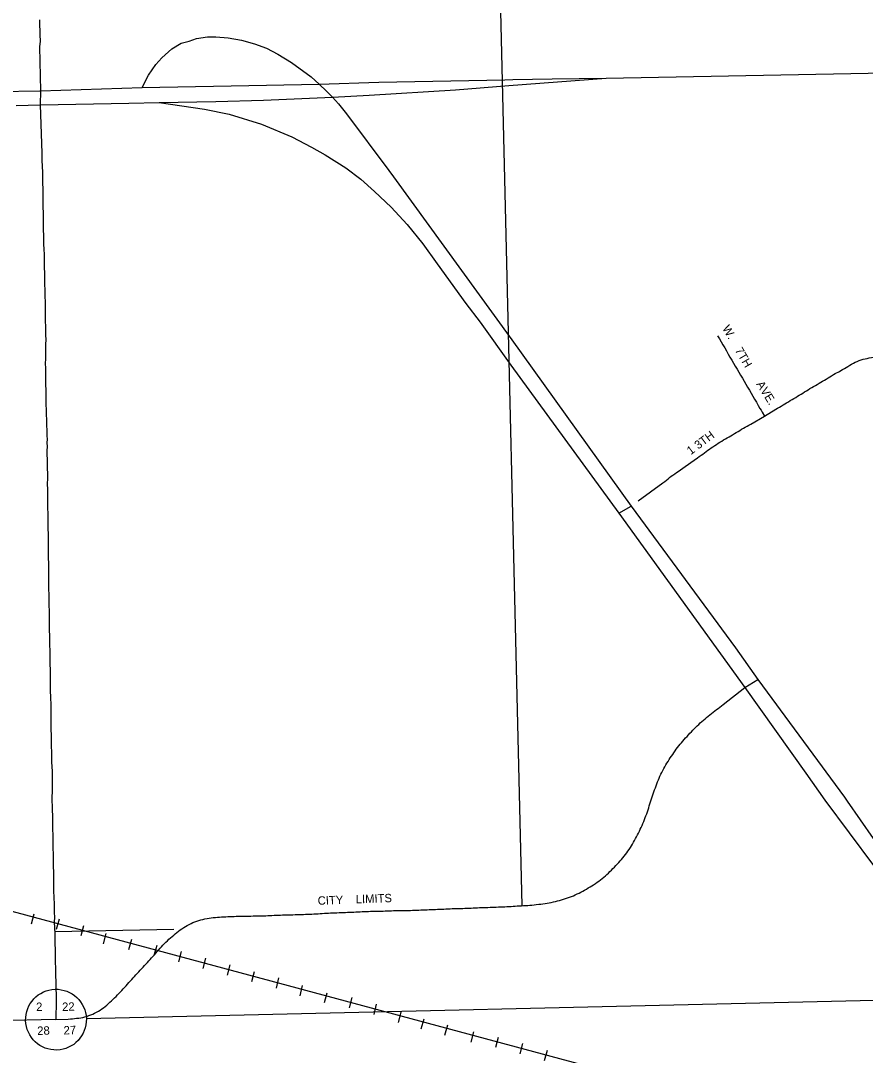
# Model space of a CAD drawing. Extents: x 2204114 to 2230821, y 16088589 to 16113844.
# Drawn here: x 2208251 to 2213081, y 16104711 to 16110627 of the extents above; entities that cross this region are included whole.
import ezdxf

# ---------------------------------------------------------------- set-up
doc = ezdxf.new("R2010")
doc.units = 0
for name, color, linetype in [('L11', 7, 'Continuous'), ('L2', 7, 'Continuous'), ('L3', 7, 'Continuous'), ('L5', 7, 'Continuous'), ('L8', 7, 'Continuous'), ('L9', 7, 'Continuous')]:
    doc.layers.add(name, color=color, linetype=linetype)

msp = doc.modelspace()

# ---------------------------------------------------------------- linework, layer by layer
at = {"layer": 'L11'}
for p, q in [((2208312.9, 16105462.4), (2208329.1, 16105521.2)), ((2208456.4, 16105432.5), (2208472.6, 16105491.2)), ((2208596, 16105396.3), (2208612.3, 16105453.1)), ((2208724, 16105349.8), (2208740.2, 16105408.6)), ((2208869.5, 16105315.8), (2208885.8, 16105374.6)), ((2209015.1, 16105283.9), (2209031.4, 16105340.7)), ((2209154.8, 16105245.8), (2209171, 16105304.6)), ((2209294.4, 16105207.6), (2209310.7, 16105266.4)), ((2209434.1, 16105169.5), (2209448.3, 16105228.3)), ((2209573.7, 16105133.4), (2209588, 16105190.1)), ((2209713.3, 16105095.3), (2209727.6, 16105154)), ((2209849.1, 16105051), (2209863.4, 16105109.7)), ((2209988.8, 16105012.9), (2210003.1, 16105069.6)), ((2210132.1, 16104982.9), (2210146.4, 16105041.7)), ((2210271.7, 16104944.8), (2210286, 16105003.5)), ((2210411.6, 16104898.7), (2210425.8, 16104957.4)), ((2210541.1, 16104862.3), (2210557.4, 16104919.1)), ((2210676.6, 16104826.1), (2210692.8, 16104884.9)), ((2210826.2, 16104786.3), (2210842.5, 16104845)), ((2210967.5, 16104758.3), (2210983.8, 16104815)), ((2211107, 16104720.2), (2211123.3, 16104779)), ((2211246.5, 16104682.1), (2211262.8, 16104740.9))]:
    msp.add_line(p, q, dxfattribs=at)
msp.add_lwpolyline([(2206646.3, 16105952.9), (2229797, 16099726.6)], dxfattribs=at)
at = {"layer": 'L2'}
for p, q in [((2211119, 16105568.5), (2210994.6, 16110797.8)), ((2209127.3, 16105430.3), (2208445.5, 16105418.1))]:
    msp.add_line(p, q, dxfattribs=at)
at = {"layer": 'L3'}
for p, q in [((2211020.1, 16110289.8), (2211064.4, 16110290.6)), ((2211043.1, 16110255.8), (2211599.2, 16110299.1)), ((2208363.8, 16110225.3), (2208363.4, 16110145.5)), ((2208870.1, 16110155.5), (2209043.4, 16110159.1)), ((2210383.4, 16109734.5), (2211059.5, 16108802.1)), ((2211671.4, 16107810.6), (2211742.6, 16107852.2))]:
    msp.add_line(p, q, dxfattribs=at)
for points in [[(2208359, 16110631.8), (2208359.1, 16110600.3), (2208359.8, 16110571.7), (2208359.9, 16110546.9), (2208362, 16110510.4), (2208359.5, 16110476.9), (2208363.8, 16110225.3), (2208363.8, 16110223.3)], [(2208944.9, 16110245.8), (2208981.4, 16110314.9), (2209024.4, 16110377.4), (2209058.7, 16110415.3), (2209114.9, 16110467), (2209169, 16110498.5), (2209213.7, 16110510.3), (2209255.5, 16110524.8), (2209319.5, 16110534.1)], [(2209319.5, 16110534.1), (2209366.5, 16110535.7), (2209438.3, 16110529.5), (2209513.3, 16110515.6), (2209588.9, 16110494.8), (2209656.6, 16110470), (2209721.6, 16110434.9), (2209799.8, 16110388), (2209911.8, 16110306), (2209958.5, 16110264.4)], [(2211599.2, 16110299.1), (2213696.7, 16110337.7), (2215699.1, 16110375.5)], [(2207873.6, 16110218.3), (2208360, 16110225.3), (2208363.8, 16110225.3), (2208944.9, 16110245.8)], [(2208944.9, 16110245.8), (2209454, 16110254.4), (2209958.5, 16110264.4)], [(2209958.5, 16110264.4), (2210299.2, 16110275.4), (2211020.1, 16110289.8)], [(2209958.5, 16110264.4), (2209999.6, 16110224.2), (2210034.4, 16110188.9)], [(2210034.4, 16110188.9), (2210244, 16110200.6), (2210737.7, 16110231.9), (2211043.1, 16110255.8)], [(2211064.4, 16110290.6), (2211289.5, 16110295.1), (2211599.2, 16110299.1)], [(2209043.4, 16110159.1), (2209367.6, 16110164.2), (2209639.3, 16110173.3), (2210034.4, 16110188.9)], [(2210034.4, 16110188.9), (2210069.3, 16110151.1), (2210114.1, 16110093.6), (2210357.1, 16109770.7), (2210383.4, 16109734.5)], [(2208225.7, 16110142.4), (2208363.4, 16110145.1), (2208364.8, 16110145.2), (2208870.1, 16110155.5)], [(2209043.4, 16110159.1), (2209302.4, 16110121.6), (2209443, 16110092), (2209628.3, 16110036.2), (2209802.3, 16109963.8), (2209913.4, 16109904.5), (2209993, 16109860.7), (2210110.2, 16109785.7), (2210195.8, 16109720.7), (2210274.3, 16109649.8), (2210369.6, 16109560.7), (2210460.2, 16109462.2), (2210549.9, 16109350.6), (2210632, 16109236), (2210796.2, 16109010.7), (2210878, 16108902.6), (2211054, 16108658.2)], [(2212236.5, 16108824.6), (2212246.2, 16108807.7), (2212256.5, 16108790.4), (2212266.6, 16108773.1), (2212276.6, 16108755.9), (2212286.6, 16108738.6), (2212296.9, 16108721.3), (2212306.9, 16108704.1), (2212317, 16108686.8), (2212327, 16108669.5), (2212337.3, 16108652.2), (2212347.3, 16108635), (2212357.3, 16108617.8), (2212367.4, 16108600.5), (2212377.7, 16108583.2), (2212387.7, 16108565.9), (2212397.7, 16108548.6), (2212407.8, 16108531.5), (2212417.8, 16108514.1), (2212428.1, 16108496.9), (2212438.1, 16108479.6), (2212448.1, 16108462.3), (2212458.2, 16108445.1), (2212468.4, 16108427.8), (2212478.5, 16108410.6), (2212484.6, 16108399.9), (2212491.4, 16108388.4), (2212504.2, 16108366.5)], [(2211059.5, 16108802.1), (2211742.6, 16107852.2), (2212338.1, 16107041.5), (2212466.5, 16106860.9), (2212960.9, 16106186.6)], [(2212932.4, 16108622.1), (2212940.2, 16108626.8), (2212950.6, 16108633.2), (2212960.9, 16108639.2), (2212971.5, 16108644.8), (2212981.8, 16108650.7), (2212992.1, 16108656.9), (2213002.4, 16108663), (2213013, 16108668.7), (2213023.6, 16108674), (2213034.6, 16108678.8), (2213046, 16108683.2), (2213057.2, 16108687.2), (2213068.5, 16108690.9), (2213080.3, 16108693.8), (2213092.1, 16108696.4), (2213103.6, 16108699), (2213115.7, 16108701.2), (2213127.5, 16108702.6), (2213139.5, 16108703.6), (2213151.5, 16108704.5), (2213175.5, 16108705), (2213319.3, 16108709.2), (2213649.6, 16108714.5)], [(2211054, 16108658.2), (2211671.4, 16107810.6), (2212391.9, 16106814), (2212740, 16106324.7)], [(2212504.2, 16108366.5), (2212569.4, 16108405.6), (2212579.5, 16108411.9), (2212589.8, 16108418), (2212600.4, 16108423.9), (2212610.7, 16108429.8), (2212621, 16108435.8), (2212631.1, 16108442.1), (2212641.2, 16108448.7), (2212651.5, 16108455), (2212662.1, 16108460.7), (2212672.7, 16108466.3), (2212682.8, 16108472.6), (2212692.9, 16108479.4), (2212702.9, 16108485.9), (2212713.3, 16108492.1), (2212723.3, 16108498.3), (2212733.9, 16108504.5), (2212744, 16108510.8), (2212754.1, 16108517), (2212764.4, 16108523.2), (2212774.7, 16108529.3), (2212785.3, 16108535.4), (2212795.6, 16108541.3), (2212806, 16108547.5), (2212816, 16108553.8), (2212826.4, 16108560.2), (2212836.5, 16108566.2), (2212847, 16108572.1), (2212857.4, 16108578.1), (2212867.7, 16108584.3), (2212878, 16108590.6), (2212888.1, 16108597), (2212898.4, 16108603.3), (2212908.8, 16108609.4), (2212932.4, 16108622.1)], [(2212050, 16108077.9), (2212102.4, 16108114.2), (2212121.9, 16108128.4), (2212131.5, 16108135.5), (2212141.3, 16108142.6), (2212151.1, 16108149.5), (2212161, 16108156.4), (2212170.6, 16108163.5), (2212179.9, 16108170.8), (2212189.8, 16108178), (2212199.6, 16108184.7), (2212209.7, 16108191), (2212220, 16108197.4), (2212230.1, 16108204), (2212239.9, 16108210.7), (2212249.8, 16108217.2), (2212260.1, 16108223.7), (2212270.2, 16108230), (2212280.5, 16108236.1), (2212291.1, 16108242.1), (2212301.4, 16108248), (2212311.7, 16108254), (2212322.3, 16108259.9), (2212332.6, 16108266), (2212343, 16108272.3), (2212353, 16108278.7), (2212363.4, 16108284.8), (2212373.7, 16108290.8), (2212384, 16108296.8), (2212394.4, 16108302.7), (2212404.9, 16108308.5), (2212415.5, 16108314.2), (2212426.1, 16108319.8), (2212504.2, 16108366.5)], [(2211782.8, 16107881.8), (2211923.8, 16107985.6), (2211933.6, 16107992.3), (2211943.5, 16107999.4), (2211952.8, 16108007), (2211961.9, 16108014.5), (2211971.5, 16108021.9), (2211981.1, 16108029.1), (2211990.7, 16108036.1), (2212000.5, 16108043.1), (2212010.1, 16108050.3), (2212050, 16108077.9)], [(2212740, 16106324.7), (2212850.2, 16106170), (2213128, 16105796.7), (2213283.5, 16105585.4)], [(2212960.9, 16106186.6), (2212977, 16106164.7), (2213200.9, 16105843.6), (2213316.4, 16105691.4)]]:
    msp.add_lwpolyline(points, dxfattribs=at)
at = {"layer": 'L5'}
msp.add_line((2208453, 16104915.4), (2206607.4, 16104874.9), dxfattribs=at)
for points in [[(2208363.4, 16110145.5), (2208363.4, 16110145.1), (2208372.4, 16109869.9), (2208372.9, 16109850), (2208372.9, 16109831.4), (2208374.1, 16109791.1), (2208375, 16109763.2), (2208375.9, 16109731.7), (2208376.6, 16109713.1), (2208376.4, 16109693.2), (2208376.8, 16109671.6), (2208377, 16109647.7), (2208376.9, 16109620.8), (2208378.1, 16109591.8), (2208378.4, 16109561.2), (2208379, 16109527.9), (2208379.8, 16109493), (2208379.9, 16109458.7), (2208380, 16109427.8), (2208380.7, 16109403.2), (2208381.7, 16109368), (2208382.2, 16109347), (2208383.4, 16109323.2), (2208384.5, 16109288.6), (2208385, 16109266.9), (2208385.6, 16109242.1), (2208386.3, 16109214.6), (2208386.7, 16109185.6), (2208388, 16109154.6), (2208387.9, 16109120.9), (2208388.4, 16109086.3), (2208389.5, 16109051.6), (2208390.3, 16109017.6), (2208390.6, 16108984.5), (2208390.5, 16108953.6), (2208391.1, 16108926.9), (2208391.9, 16108904.2), (2208392.1, 16108885), (2208392.1, 16108866.6), (2208393.2, 16108833.9), (2208394, 16108798.6), (2208392.8, 16108780.4), (2208392.6, 16108744.8), (2208392.3, 16108725.1), (2208392.2, 16108697.5), (2208392, 16108663.2), (2208392.8, 16108643.5), (2208392.3, 16108624), (2208393, 16108603.8), (2208393.3, 16108583.3), (2208393.3, 16108562), (2208393.7, 16108540.8), (2208394.2, 16108520), (2208394.7, 16108500.7), (2208394.8, 16108463.2), (2208394.6, 16108428), (2208396.8, 16108406.4), (2208397.4, 16108377.5), (2208398.5, 16108343.6), (2208399.3, 16108308.3), (2208400.6, 16108290), (2208401.1, 16108271.4), (2208401.1, 16108253.1), (2208401.6, 16108233.8), (2208401.3, 16108212.9), (2208401.8, 16108191.7), (2208401, 16108168.3), (2208401.2, 16108144.8), (2208401.9, 16108119.6), (2208402.5, 16108092.7), (2208403.2, 16108066.2), (2208403.6, 16108038), (2208403.5, 16108009), (2208403.4, 16107978.6), (2208403.5, 16107946.7), (2208404.3, 16107913.2), (2208404.3, 16107879), (2208405.1, 16107842.9), (2208405.4, 16107805.5), (2208406.2, 16107767.8), (2208406.7, 16107728), (2208407.4, 16107687.5), (2208407.6, 16107646.3), (2208407.9, 16107604.5), (2208408.3, 16107562.5), (2208409.5, 16107518.6), (2208410.2, 16107475.1), (2208410.6, 16107429.8), (2208410.8, 16107384.7), (2208411.7, 16107337.9), (2208412.9, 16107291.6), (2208413, 16107244.3), (2208414.2, 16107197), (2208414.8, 16107149.1), (2208415.7, 16107102.4), (2208416.2, 16107060.3), (2208417.5, 16107022.4), (2208417.8, 16106986.2), (2208418.5, 16106950), (2208419.3, 16106912.9)], [(2208419.3, 16106912.9), (2208419.6, 16106875.5), (2208420.1, 16106836.8), (2208420.4, 16106797.5), (2208421.4, 16106756.8), (2208422.8, 16106714.6), (2208423.3, 16106671.3), (2208424, 16106627.2), (2208424.4, 16106581.3), (2208425, 16106534.7), (2208425.9, 16106486.8), (2208426.5, 16106437.4), (2208427.7, 16106386.9), (2208430.2, 16106335.3), (2208430.6, 16106282.7), (2208431.4, 16106230.1), (2208429.8, 16106177.8), (2208431.6, 16106123.6), (2208433.4, 16106068.8), (2208433.9, 16106014.6), (2208434.5, 16105960.2), (2208435, 16105905.8), (2208435.9, 16105852.4), (2208437.5, 16105799.9), (2208437.8, 16105749), (2208439.2, 16105699.8), (2208439.6, 16105653.4), (2208441.1, 16105612.7), (2208441.6, 16105577.3), (2208442.3, 16105547.8), (2208442.2, 16105523.3), (2208443.5, 16105504.6), (2208443.3, 16105469.6), (2208444.2, 16105443.8), (2208445.4, 16105403.8), (2208446.1, 16105378), (2208446.7, 16105348.5), (2208447.3, 16105316.3), (2208448.4, 16105282.1), (2208448.4, 16105246.4), (2208449.9, 16105208), (2208451, 16105169.5), (2208451.5, 16105130.5), (2208452, 16105093.2), (2208453.3, 16105057.1), (2208453.6, 16105023.1), (2208453, 16104915.4)], [(2211743.7, 16105908.8), (2211750.1, 16105919), (2211756.2, 16105929.3), (2211761.8, 16105939.8), (2211767.5, 16105950.4), (2211773.1, 16105961.1), (2211778.5, 16105971.7), (2211783.9, 16105982.5), (2211789, 16105993.3), (2211794.1, 16106004.1), (2211799.3, 16106014.9), (2211804.4, 16106025.9), (2211809.1, 16106036.9), (2211813.7, 16106048), (2211817.9, 16106059.2), (2211822.2, 16106070.4), (2211826.4, 16106081.6), (2211830.8, 16106092.9), (2211834.7, 16106104.2), (2211838.6, 16106115.6), (2211842, 16106127), (2211845.6, 16106138.5), (2211849, 16106150), (2211852.6, 16106161.4), (2211856.5, 16106172.8), (2211860.2, 16106184.2), (2211864.1, 16106195.6), (2211868, 16106206.9), (2211871.9, 16106218.2), (2211876, 16106229.5), (2211880.2, 16106240.8), (2211884.5, 16106252), (2211888.7, 16106263.2), (2211893.1, 16106274.5), (2211897.5, 16106285.6), (2211901.9, 16106296.7), (2211906.8, 16106307.7), (2211911.9, 16106318.5), (2211917.3, 16106329.2), (2211922.9, 16106339.9), (2211928.5, 16106350.6), (2211933.9, 16106361.2), (2211939.8, 16106371.6), (2211946, 16106381.9), (2211952.6, 16106392), (2211959.2, 16106402), (2211965.8, 16106412), (2211972.5, 16106422), (2211979.3, 16106431.9), (2211986, 16106441.7), (2211992.8, 16106451.6), (2212000, 16106461.3), (2212007.1, 16106471), (2212014.5, 16106480.5), (2212022.1, 16106489.8), (2212029.7, 16106499), (2212037.6, 16106508.2), (2212045.4, 16106517.2), (2212053.5, 16106526.1), (2212061.6, 16106535), (2212069.5, 16106543.8), (2212077.9, 16106552.7), (2212086, 16106561.4), (2212094.1, 16106570.1), (2212102.5, 16106578.8), (2212110.8, 16106587.3), (2212119.4, 16106595.7), (2212128.3, 16106603.8), (2212137.4, 16106611.8), (2212146.5, 16106619.7), (2212155.3, 16106627.6), (2212164.4, 16106635.5), (2212173.5, 16106643.3), (2212182.4, 16106651.2), (2212191.7, 16106659), (2212200.8, 16106666.5), (2212210.7, 16106673.6), (2212220.2, 16106680.7), (2212229.9, 16106688), (2212239.4, 16106695.3), (2212249, 16106702.5), (2212258.9, 16106709.6), (2212268.5, 16106716.7), (2212391.9, 16106814)], [(2212391.9, 16106814), (2212391.9, 16106814), (2212466.5, 16106860.9)], [(2210671.1, 16105547.7), (2210683.1, 16105548.5), (2210695.1, 16105549.3), (2210707.1, 16105549.9), (2210718.9, 16105550.4), (2210730.9, 16105550.7), (2210742.9, 16105550.9), (2210754.9, 16105551.1), (2210766.9, 16105551.5), (2210778.9, 16105551.8), (2210790.9, 16105552.2), (2210802.9, 16105552.6), (2210815.1, 16105553.1), (2210827.1, 16105553.7), (2210839.2, 16105554.3), (2210850.9, 16105554.9), (2210862.9, 16105555.4), (2210874.9, 16105555.8), (2210886.9, 16105556.1), (2210898.9, 16105556.5), (2210910.9, 16105556.9), (2210923, 16105557.3), (2210935, 16105557.8), (2210947, 16105558.2), (2210959, 16105558.7), (2210970.7, 16105559.2), (2210982.7, 16105559.6), (2210994.7, 16105560.1), (2211006.8, 16105560.6), (2211018.8, 16105561.1), (2211030.8, 16105561.6), (2211042.8, 16105562.1), (2211054.8, 16105562.8), (2211066.8, 16105563.6), (2211078.8, 16105564.4), (2211090.8, 16105565.2), (2211102.8, 16105566), (2211114.6, 16105566.8), (2211126.6, 16105567.5), (2211138.6, 16105568.2), (2211150.6, 16105568.7), (2211162.4, 16105569.2), (2211174.6, 16105570.1), (2211186.6, 16105571.4), (2211198.4, 16105573), (2211213.9, 16105575), (2211226, 16105576.5), (2211237.7, 16105578), (2211249.7, 16105579.6), (2211261.5, 16105581.5), (2211273.3, 16105583.5), (2211285.1, 16105585.7), (2211296.9, 16105588.2), (2211308.6, 16105590.9), (2211320.2, 16105593.9), (2211331.7, 16105597.1), (2211343.3, 16105600.5), (2211354.8, 16105604.2), (2211366.1, 16105608), (2211377.4, 16105611.9), (2211389, 16105615.8), (2211400.3, 16105619.9), (2211411.3, 16105624.2), (2211422.4, 16105628.9), (2211433.2, 16105633.8), (2211444, 16105639), (2211454.8, 16105644.4), (2211465.4, 16105650.2), (2211475.7, 16105656), (2211486, 16105662), (2211496.6, 16105668.1), (2211506.7, 16105674.3), (2211517, 16105680.6), (2211527.1, 16105687.1), (2211537.2, 16105693.8), (2211547, 16105700.6), (2211556.9, 16105707.5), (2211566.5, 16105714.5), (2211576.1, 16105721.8), (2211585.2, 16105729.5), (2211594.3, 16105737.4), (2211603.1, 16105745.5), (2211611.7, 16105753.7), (2211620.6, 16105762), (2211628.9, 16105770.4), (2211637.5, 16105778.9), (2211645.9, 16105787.6), (2211654.3, 16105796.3), (2211662.4, 16105805), (2211670.7, 16105813.8), (2211678.6, 16105822.7), (2211686.5, 16105831.7), (2211694.1, 16105840.9), (2211701.7, 16105850.2), (2211709.3, 16105859.7), (2211716.4, 16105869.2), (2211723.6, 16105878.9), (2211730.4, 16105888.8), (2211737.3, 16105898.7), (2211743.7, 16105908.8)], [(2209484, 16105506.2), (2209496, 16105506.5), (2209508, 16105506.7), (2209520, 16105506.9), (2209532, 16105507.1), (2209544, 16105507.3), (2209556, 16105507.5), (2209568, 16105507.8), (2209580, 16105508.2), (2209592, 16105508.7), (2209603.8, 16105509.1), (2209615.8, 16105509.3), (2209627.8, 16105509.4), (2209639.8, 16105509.5), (2209652.1, 16105509.8), (2209664.1, 16105510.3), (2209676.1, 16105510.9), (2209688.1, 16105511.4), (2209699.8, 16105512), (2209711.8, 16105512.4), (2209723.9, 16105512.9), (2209735.9, 16105513.4), (2209747.9, 16105513.8), (2209759.9, 16105514.2), (2209771.9, 16105514.6), (2209783.9, 16105515), (2209795.9, 16105515.3), (2209807.9, 16105515.6), (2209819.9, 16105516), (2209831.9, 16105516.2), (2209843.9, 16105516.5), (2209855.9, 16105516.8), (2209867.9, 16105517.2), (2209879.9, 16105517.6), (2209891.7, 16105518), (2209903.7, 16105518.5), (2209915.7, 16105519.1), (2209927.7, 16105519.7), (2209939.7, 16105520.3), (2209951.7, 16105521.1), (2209963.7, 16105521.9), (2209975.5, 16105522.8), (2209987.5, 16105523.7), (2209999.5, 16105524.5), (2210011.5, 16105525.1), (2210023.5, 16105525.6), (2210035.5, 16105526.1), (2210047.5, 16105526.5), (2210059.5, 16105526.8), (2210071.5, 16105527.1), (2210083.5, 16105527.4), (2210095.5, 16105527.8), (2210107.6, 16105528.4), (2210119.6, 16105529), (2210131.6, 16105529.7), (2210143.6, 16105530.2), (2210155.6, 16105530.8), (2210167.4, 16105531.4), (2210179.4, 16105532), (2210191.4, 16105532.5), (2210203.4, 16105532.9), (2210215.4, 16105533.3), (2210227.4, 16105533.8), (2210239.4, 16105534.2), (2210251.4, 16105534.7), (2210263.4, 16105535.1), (2210275.1, 16105535.5), (2210287.2, 16105535.7), (2210299.2, 16105535.8), (2210311.2, 16105535.9), (2210323.4, 16105536.2), (2210335.4, 16105536.7), (2210347.4, 16105537.3), (2210359.4, 16105537.9), (2210371.2, 16105538.3), (2210383.2, 16105538.7), (2210395.2, 16105539), (2210407.2, 16105539.2), (2210419.2, 16105539.3), (2210431.2, 16105539.4), (2210443.2, 16105539.3), (2210455.2, 16105539.4), (2210467.5, 16105539.5), (2210479.2, 16105539.9), (2210491.2, 16105540.4), (2210503.2, 16105541), (2210515.2, 16105541.4), (2210527.2, 16105541.9), (2210539.2, 16105542.3), (2210551.3, 16105542.8), (2210563.3, 16105543.3), (2210575.3, 16105543.9), (2210587.3, 16105544.6), (2210599.3, 16105545.2), (2210611.3, 16105545.7), (2210623.3, 16105546.1), (2210635.3, 16105546.4), (2210647.3, 16105546.7), (2210659.3, 16105547.1), (2210671.1, 16105547.7)], [(2208453, 16104915.4), (2208523.3, 16104918.8), (2208535.3, 16104919.3), (2208547, 16104920.3), (2208558.8, 16104922), (2208571.1, 16104923.2), (2208582.9, 16104924.6), (2208594.6, 16104926.4), (2208606.6, 16104928.4), (2208618.4, 16104930.8), (2208629.7, 16104934.3), (2208641, 16104938.4), (2208652.1, 16104942.9), (2208663.1, 16104947.6), (2208674, 16104952.8), (2208684.5, 16104958.5), (2208695.1, 16104964.3), (2208705.4, 16104970.4), (2208715.5, 16104976.9), (2208725.4, 16104983.8), (2208735, 16104991.1), (2208744, 16104998.9), (2208752.9, 16105006.9), (2208761.5, 16105015.2), (2208770.4, 16105023.5), (2208779, 16105031.6), (2208787.8, 16105039.9), (2208796.4, 16105048.3), (2208804.5, 16105057), (2208812.9, 16105065.7), (2208821.5, 16105074.2), (2208829.9, 16105082.8), (2208838, 16105091.6), (2208845.8, 16105100.5), (2208854, 16105109.4), (2208862.1, 16105118.3), (2208869.9, 16105127.2), (2208878, 16105136.2), (2208885.9, 16105145.3), (2208893.8, 16105154.2), (2208901.9, 16105163), (2208910, 16105171.9), (2208918.1, 16105180.8), (2208926.2, 16105189.7), (2208934.6, 16105198.5), (2208942.9, 16105207), (2208951.3, 16105215.6), (2208959.4, 16105224.3), (2208967.5, 16105233.2), (2208975.4, 16105242.1), (2208983.5, 16105251), (2208991.6, 16105259.8), (2208999.7, 16105268.6), (2209008.1, 16105277.4), (2209016.5, 16105286.1), (2209024.6, 16105295), (2209032.2, 16105304.1), (2209040, 16105313.2), (2209048.7, 16105323.3), (2209056.8, 16105332.2), (2209064.6, 16105341.2), (2209073, 16105349.9), (2209081.6, 16105358.2), (2209090.7, 16105366.2), (2209099.1, 16105374.7), (2209107.4, 16105383.3), (2209116.5, 16105391.2), (2209125.9, 16105398.7), (2209135.2, 16105406.2), (2209144.3, 16105413.9), (2209153.7, 16105421.3), (2209163.5, 16105428.4), (2209173.4, 16105435.3), (2209183.4, 16105441.9), (2209193.8, 16105448.3), (2209203.8, 16105454.3), (2209214.4, 16105460.1), (2209225, 16105465.6), (2209235.8, 16105470.6), (2209247.1, 16105475.2), (2209258.2, 16105479.3), (2209269.7, 16105483), (2209281.2, 16105486.1), (2209293, 16105488.9), (2209304.8, 16105491.3), (2209316.6, 16105493.2), (2209328.4, 16105495), (2209340.6, 16105496.8), (2209352.4, 16105498.5), (2209364.4, 16105499.9), (2209376.2, 16105501), (2209388.2, 16105501.7), (2209400.2, 16105502.4), (2209412, 16105503), (2209424, 16105503.6), (2209436, 16105504.2), (2209448, 16105504.8), (2209460, 16105505.3), (2209472, 16105505.8), (2209484, 16105506.2)]]:
    msp.add_lwpolyline(points, dxfattribs=at)
at = {"layer": 'L8'}
msp.add_line((2213938.1, 16105042.8), (2208626.5, 16104919.4), dxfattribs=at)
msp.add_ellipse((2208453, 16104915.4), major_axis=(-5.2, 173.8), ratio=0.998264, dxfattribs=at)

# ---------------------------------------------------------------- texts
at = {"layer": 'L2'}
msp.add_text('CITY    LIMITS', height=48.064, rotation=2.09816, dxfattribs=at).set_placement((2209950.2, 16105571.7))
at = {"layer": 'L8'}
for s, height, rotation, p in [('2', 48.2, 1.68611, (2208340, 16104964.3)), ('22', 48.17, 1.68617, (2208488.6, 16104964.7)), ('28', 48.17, 1.68796, (2208346.3, 16104827.8)), ('27', 48.16, 1.68799, (2208496.8, 16104830.2))]:
    msp.add_text(s, height=height, rotation=rotation, dxfattribs=at).set_placement(p)
at = {"layer": 'L9'}
for s, height, rotation, p in [('W.', 48.03, 300.20472, (2212261.1, 16108868.7)), ('7TH', 48.03, 300.25851, (2212333.8, 16108742.6)), ('AVE.', 48.03, 301.73864, (2212455.9, 16108549.1)), ('1 3TH', 48.09, 36.76307, (2212082.5, 16108142.1))]:
    msp.add_text(s, height=height, rotation=rotation, dxfattribs=at).set_placement(p)

doc.saveas('drawing.dxf')
